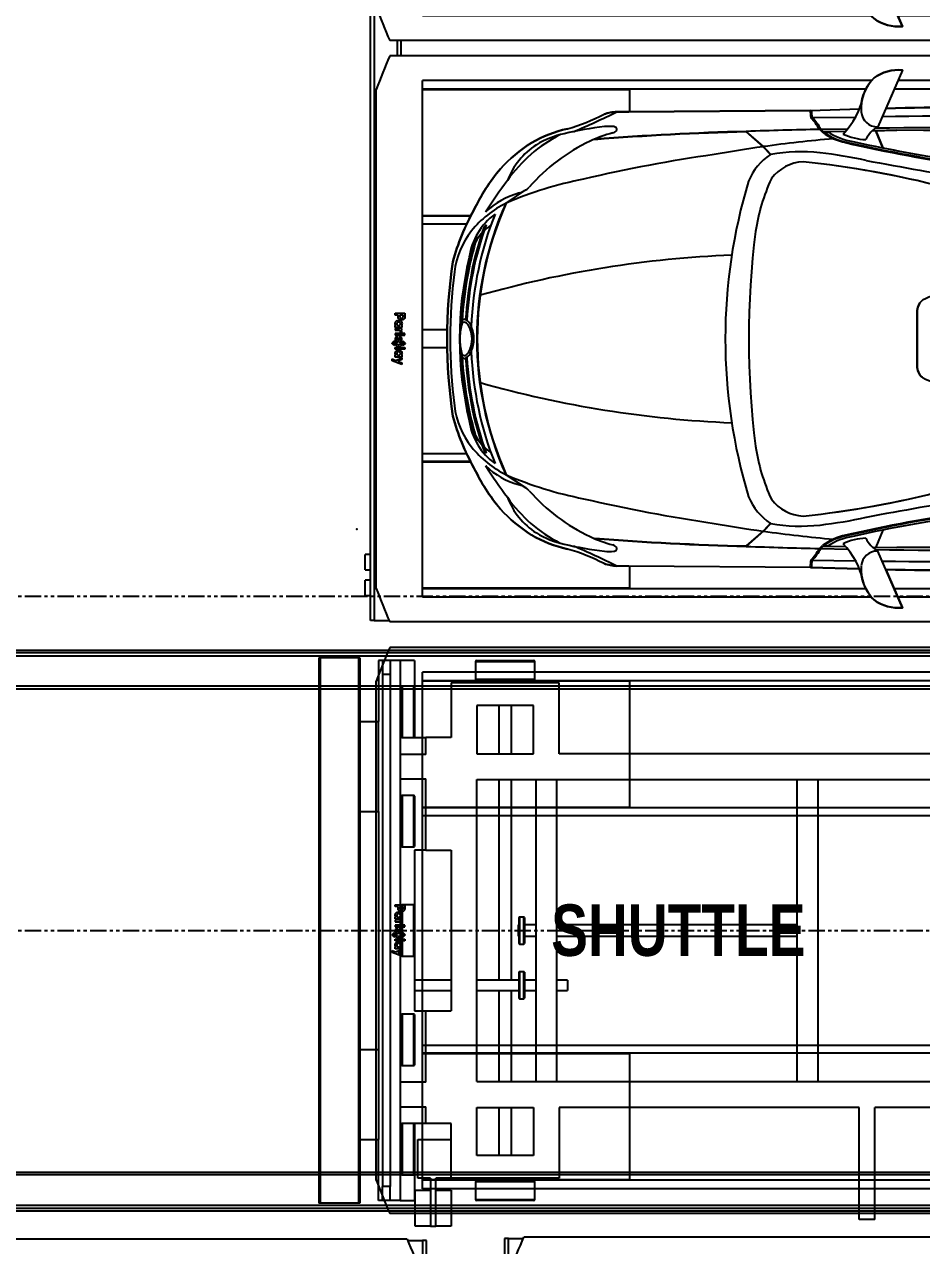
# Model space of a CAD drawing. Header units: millimetres. Extents: x 1822 to 16527, y -301 to 9797.
# Drawn here: x 5458.6 to 5807.5, y 6079.8 to 6554.5 of the extents above; entities that cross this region are included whole.
import ezdxf

# ---------------------------------------------------------------- set-up
doc = ezdxf.new("R2010")
doc.units = ezdxf.units.MM
doc.linetypes.add('PHANTOM', pattern=[12.7, 6.35, -1.27, 1.27, -1.27, 1.27, -1.27])
for name, color, linetype in [('PK24-LABEL', 7, 'Continuous'), ('PK24-LOGO', 7, 'Continuous'), ('PK24E', 7, 'Continuous'), ('PK24E-COMP-CAR', 7, 'Continuous'), ('PK24E-DATA', 7, 'Continuous'), ('PK24E-STRUCT-STEEL', 254, 'Continuous')]:
    doc.layers.add(name, color=color, linetype=linetype)
for name, color, linetype, true_color in [('PK24E-COMP-PALLET', 132, 'Continuous', 0x00b7c8), ('PK24E-HELPER', 253, 'PHANTOM', 0xa1a1a1), ('PK24E-SYS-SHELF', 31, 'Continuous', 0xffcc5a), ('PK24E-SYS-SHUTTLE', 31, 'Continuous', 0xffcc5a)]:
    doc.layers.add(name, color=color, linetype=linetype, true_color=true_color)
doc.styles.add('Impact', font='impact.ttf', dxfattribs={"height": 5})
doc.styles.get("Standard").update_dxf_attribs({"font": 'arial.ttf'})

# ---------------------------------------------------------------- blocks, each defined once
blk = doc.blocks.new('SEDAN---TOP-COMP-PKE24')
at = {"layer": 'PK24E-COMP-CAR'}
for p, q in [((-62.86, 104.5), (-72.44, 82.5)), ((-169.27, 88.29), (-174, 88.29)), ((-98.66, 88.8), (-169.27, 88.29)), ((-98.66, 88.8), (-79.61, 89.39)), ((-97.93, 86.02), (-81.06, 86.26)), ((-95.15, 81.48), (-93.97, 80.32)), ((-94.58, 81.49), (-84.09, 81.71)), ((-94.58, 81.49), (-93.64, 80.58)), ((-91.91, 80.62), (-84.91, 80.75)), ((-74.57, 80.93), (-65.09, 81.1)), ((-70.54, 74.33), (-73.22, 80.95)), ((15.63, 80.44), (-65.09, 81.1)), ((-116.92, 74.75), (-123.58, 80.66)), ((-116.92, 74.58), (-123.58, 80.49)), ((-93.64, 80.58), (-91.91, 80.62)), ((-93.36, 80.34), (-91.61, 80.39)), ((-114.09, 71.73), (-116.92, 74.75)), ((-114.09, 71.56), (-116.92, 74.58)), ((-216.91, 52.81), (-209.34, 57.94)), ((-57.16, 11.11), (-57.16, -11.11)), ((-216.91, -52.81), (-209.34, -57.94)), ((-116.92, -74.58), (-123.58, -80.49)), ((-116.92, -74.75), (-123.58, -80.66)), ((-114.09, -71.56), (-116.92, -74.58)), ((-114.09, -71.73), (-116.92, -74.75)), ((-70.54, -74.33), (-73.22, -80.95)), ((-95.15, -81.48), (-93.97, -80.32)), ((-94.58, -81.49), (-93.64, -80.58)), ((-93.64, -80.58), (-91.91, -80.62)), ((-93.36, -80.34), (-91.61, -80.39)), ((-91.91, -80.62), (-84.91, -80.75)), ((15.63, -80.44), (-65.09, -81.1)), ((-94.58, -81.49), (-84.09, -81.71)), ((-74.57, -80.93), (-65.09, -81.1)), ((-62.86, -104.5), (-72.44, -82.5)), ((-169.27, -88.29), (-174, -88.29)), ((-98.66, -88.8), (-169.27, -88.29)), ((-98.66, -88.8), (-79.61, -89.39)), ((-97.93, -86.02), (-81.06, -86.26))]:
    blk.add_line(p, q, dxfattribs=at)
blk.add_lwpolyline([(-9.49, -90.01, -0.007742), (-69.33, -89.64), (-62.86, -104.5, -0.182926), (-73.91, -101.48, -0.158163), (-78.74, -91.93, 0.023024), (-79.61, -89.39), (-98.66, -88.8), (-169.27, -88.29), (-174, -88.29, -0.075259), (-178.89, -87.33, 0.049447), (-193.17, -81.68, -0.080698), (-207.09, -76.23, -0.062715), (-219.23, -66.14, -0.061643), (-229.5, -50.11, -0.061425), (-237.69, -30.02, -0.075225), (-237.69, 30.02, -0.061425), (-229.5, 50.11, -0.061643), (-219.23, 66.14, -0.062715), (-207.09, 76.23, -0.080698), (-193.17, 81.68, 0.049447), (-178.89, 87.33, -0.075259), (-174, 88.29), (-169.27, 88.29), (-98.66, 88.8), (-79.61, 89.39, 0.023024), (-78.74, 91.93, -0.158163), (-73.91, 101.48, -0.182926), (-62.86, 104.5), (-69.33, 89.64, -0.007742), (-9.49, 90.01, -0.077763)], format="xyb", dxfattribs=at)
for points in [[(-65.09, 81.1), (-73.22, 80.95), (-70.53, 74.32, 0.014822), (-35.67, 68.36, 0.030043), (2.71, 65.49, 0.004063), (16.22, 65.21, 0.035411), (8.42, 80.5)], [(-101.46, 68.87, 0.21976), (-113.83, 62.35, 0.069678), (-119.98, 41.74, 0.063275), (-119.98, -41.74, 0.069678), (-113.83, -62.35, 0.21976), (-101.46, -68.87, 0.037117), (-46.41, -58.91, 0.360325), (-42.69, -53.02, -0.038423), (-47.08, -18.45, -0.032223), (-54.77, -15.32, -0.201945), (-57.16, -11.11), (-57.16, 11.11, -0.201945), (-54.77, 15.32, -0.032223), (-47.08, 18.45, -0.038423), (-42.69, 53.02, 0.360325), (-46.41, 58.91, 0.037117)], [(-35.67, -68.36, 0.014822), (-70.53, -74.32), (-73.22, -80.95), (-65.09, -81.1), (8.42, -80.5, 0.035411), (16.22, -65.21, 0.004063), (2.71, -65.49, 0.030043)]]:
    blk.add_lwpolyline(points, format="xyb", close=True, dxfattribs=at)
for centre, radius, start, end in [((-64.4, 88.4), 16.17, 84.5375, 126.0025), ((-61.6, 89.26), 17.35, 135.2065, 183.224), ((-106.68, 100.05), 29.09, 315.424, 349.2913), ((-214.5, 156.5), 77.8, 285.9155, 297.2387), ((-297.73, 335.52), 276.47, 292.7519, 296.5872), ((-173.26, 71.64), 16.67, 92.5187, 109.7343), ((-88.33, 88.24), 10.35, 176.9022, 192.453), ((-120.33, 66.66), 29.22, 30.4712, 41.4579), ((-90.22, 88.08), 7.98, 174.7847, 194.9697), ((-112.63, 71.62), 20.57, 28.6754, 44.4041), ((-72.64, 88.8), 6.31, 184.7355, 271.8294), ((-4.65, -5675.73), 5762.5, 89.826757, 90.657219), ((-27.52, -1842.23), 1932.32, 89.46551, 91.2399), ((-183.36, 36.09), 46.63, 102.1421, 120.5966), ((-161.84, -60.16), 143.68, 96.751, 103.0827), ((-176.92, 69.41), 13.23, 82.1737, 97.8561), ((-176.09, 82.51), 2.49, 283.1984, 331.9154), ((-175.21, 80.92), 1.6, 41.6512, 86.9746), ((-174.55, 81.55), 0.692, 341.7255, 38.8125), ((-36.32, -2454.38), 2536.54, 91.32888, 91.97137), ((-66.73, 72.51), 11.5, 119.7345, 154.246), ((-36.58, -2440.23), 2522.39, 88.81394, 90.83629), ((-173.07, 23), 63.18, 122.5877, 136.9421), ((-170.4, 29.26), 56.29, 117.1325, 144.9762), ((-152.98, 10.65), 73.28, 115.3484, 138.6962), ((-186.34, 43.99), 36.69, 102.6348, 120.9753), ((-160.31, 24.5), 57.62, 105.3002, 114.6581), ((-95.87, -1030.07), 1111.07, 91.42921, 94.47226), ((-95.87, -1030.24), 1111.07, 91.42921, 94.47226), ((-43.08, -455.9), 535.77, 94.9919, 97.9221), ((-80.5, 98.49), 22.61, 233.4438, 258.5287), ((-80.74, 97.3), 21.15, 232.2694, 259.1312), ((-78.45, 100.5), 24, 235.8879, 261.2775), ((-76.49, 99.59), 22.08, 244.6304, 268.4473), ((48.2, 656.1), 594.88, 257.06162, 261.83817), ((50.14, 668.51), 607.14, 257.16578, 261.83301), ((47.41, 659.23), 596.69, 257.46559, 261.99639), ((-189.22, 50.92), 29.29, 123.1182, 158.6656), ((-52.64, -509.63), 587.29, 98.16734, 103.21053), ((-45, -438.56), 518.32, 97.995, 100.1199), ((-101.49, 52.6), 22.96, 123.6769, 157.6102), ((-102.26, 4.78), 67.99, 83.8009, 100.0181), ((-118.87, -126.79), 200.59, 77.923, 83.141), ((-100.59, 52.21), 16.68, 92.9735, 142.5507), ((-140.88, -306.38), 377.31, 75.6057, 84.0024), ((209.43, 1589.03), 1546.4, 259.32932, 260.89545), ((-159.64, 16.61), 77.48, 140.2708, 154.3805), ((-158.26, -83.55), 148.45, 101.1054, 113.2737), ((-43.31, 30.11), 77.54, 155.4324, 171.3758), ((-20.48, -83.54), 243.89, 143.4887, 147.0067), ((-214.29, 65.25), 8.83, 286.3623, 315.0949), ((81.19, 0), 212.94, 163.2572, 196.7428), ((-199.28, 16.8), 40.1, 116.0817, 141.0743), ((-99.23, 0), 129.15, 155.9157, 204.0843), ((-99.06, 0), 129.15, 155.8616, 204.1384), ((-203.41, 26.57), 31.35, 105.5199, 133.6166), ((-152.11, 6.89), 88.65, 150.8176, 164.8775), ((-206.61, 28.32), 24.95, 126.0607, 172.1709), ((-99.65, -0.01), 130.96, 158.2662, 177.8999), ((-99.67, -0.01), 133.28, 161.0425, 176.7705), ((-99.66, -0.01), 132.78, 160.4779, 176.8863), ((-216.31, 33.98), 12.15, 123.0411, 140.9727), ((-198.32, 21.08), 35.27, 138.6846, 140.9658), ((-205.51, 22.25), 31.83, 141.6601, 173.1733), ((-99.66, -0.01), 134.86, 163.5999, 177.2039), ((-99.68, 0), 134.56, 162.8481, 176.962), ((-185.33, 17.99), 48.1, 153.192, 155.3203), ((-213.93, 29.41), 17.05, 137.5427, 151.3063), ((208.52, 0), 331.14, 172.7589, 187.2411), ((-197.47, 22.79), 34.84, 156.654, 168.918), ((-39.3, 0), 200.64, 171.3961, 188.6039), ((-99.69, 0), 135.4, 166.4538, 193.5462), ((-112.46, -386.64), 419.55, 92.2915, 105.8548), ((-36.68, 0), 202.11, 172.5993, 187.4007), ((-50.97, 10.37), 6.23, 127.5597, 173.228), ((-212.26, 0.19), 22.72, 166.9051, 180.4687), ((-228.37, 3.97), 6.5, 150.9416, 173.9628), ((-232.9, 5.01), 1.53, 102.1025, 167.8605), ((-233.19, 6.58), 1.02, 63.7035, 147.9621), ((-233.52, 4.76), 1.77, 38.8304, 81.862), ((-235.4, 3.07), 5.18, 19.4522, 58.9919), ((-237.14, 1.55), 6.6, 21.4953, 40.8079), ((-241.08, 0.02), 11.58, 359.9064, 24.3217), ((-202.83, 0.56), 32.26, 172.7148, 178.7464), ((-240.92, 0.01), 10.68, 359.9671, 21.793), ((-202.83, -0.56), 32.26, 181.2536, 187.2852), ((-212.26, -0.19), 22.72, 179.5313, 193.0949), ((-228.37, -3.97), 6.5, 186.0372, 209.0584), ((-237.14, -1.55), 6.6, 319.1921, 338.5047), ((-240.92, -0.01), 10.68, 338.207, 0.0329), ((-241.08, -0.02), 11.58, 335.6783, 0.0936), ((-232.9, -5.01), 1.53, 192.1395, 257.8975), ((-99.66, 0.01), 134.86, 182.7961, 196.4001), ((-99.68, 0), 134.56, 183.038, 197.1519), ((-233.19, -6.58), 1.02, 212.0379, 296.2965), ((-233.52, -4.76), 1.77, 278.138, 321.1696), ((-235.4, -3.07), 5.18, 301.0081, 340.5478), ((-99.67, 0.01), 133.28, 183.2295, 198.9575), ((-99.66, 0.01), 132.78, 183.1137, 199.5221), ((-99.65, 0.01), 130.96, 182.1001, 201.7338), ((-50.97, -10.37), 6.23, 186.772, 232.4403), ((-112.46, 386.64), 419.55, 254.1452, 267.7085), ((-205.51, -22.25), 31.83, 186.8267, 218.3399), ((-152.11, -6.89), 88.65, 195.1225, 209.1824), ((-197.47, -22.79), 34.84, 191.082, 203.346), ((-206.61, -28.32), 24.95, 187.8291, 233.9393), ((-213.93, -29.41), 17.05, 208.6937, 222.4573), ((-199.28, -16.8), 40.1, 218.9257, 243.9183), ((-185.33, -17.99), 48.1, 204.6797, 206.808), ((-216.31, -33.98), 12.15, 219.0273, 236.9589), ((-43.31, -30.11), 77.54, 188.6242, 204.5676), ((-198.32, -21.08), 35.27, 219.0342, 221.3154), ((-159.64, -16.61), 77.48, 205.6195, 219.7292), ((-20.48, 83.54), 243.89, 212.9933, 216.5113), ((-203.41, -26.57), 31.35, 226.3834, 254.4801), ((-158.26, 83.55), 148.45, 246.7263, 258.8946), ((-214.29, -65.25), 8.83, 44.9051, 73.6377), ((-170.4, -29.26), 56.29, 215.0238, 242.8675), ((-189.22, -50.92), 29.29, 201.3344, 236.8818), ((-152.98, -10.65), 73.28, 221.3038, 244.6516), ((-101.49, -52.6), 22.96, 202.3898, 236.3231), ((-140.88, 306.38), 377.31, 275.9976, 284.3943), ((-173.07, -23), 63.18, 223.0579, 237.4123), ((-52.64, 509.63), 587.29, 256.78947, 261.83266), ((-100.59, -52.21), 16.68, 217.4493, 267.0265), ((209.43, -1589.03), 1546.4, 99.10455, 100.67068), ((-118.87, 126.79), 200.59, 276.859, 282.077), ((48.2, -656.1), 594.88, 98.16183, 102.93838), ((50.14, -668.51), 607.14, 98.16699, 102.83422), ((47.41, -659.23), 596.69, 98.00361, 102.53441), ((-186.34, -43.99), 36.69, 239.0247, 257.3652), ((-45, 438.56), 518.32, 259.8801, 262.005), ((-43.08, 455.9), 535.77, 262.0779, 265.0081), ((-102.26, -4.78), 67.99, 259.9819, 276.1991), ((-183.36, -36.09), 46.63, 239.4034, 257.8579), ((-161.84, 60.16), 143.68, 256.9173, 263.249), ((-297.73, -335.52), 276.47, 63.4128, 67.2481), ((-160.31, -24.5), 57.62, 245.3419, 254.6998), ((-95.87, 1030.24), 1111.07, 265.52774, 268.57079), ((-95.87, 1030.07), 1111.07, 265.52774, 268.57079), ((-176.09, -82.51), 2.49, 28.0846, 76.8016), ((-36.32, 2454.38), 2536.54, 268.02863, 268.67112), ((-80.5, -98.49), 22.61, 101.4713, 126.5562), ((-80.74, -97.3), 21.15, 100.8688, 127.7306), ((-78.45, -100.5), 24, 98.7225, 124.1121), ((-76.49, -99.59), 22.08, 91.5527, 115.3696), ((-106.68, -100.05), 29.09, 10.7087, 44.576), ((-66.73, -72.51), 11.5, 205.754, 240.2655), ((-214.5, -156.5), 77.8, 62.7613, 74.0845), ((-176.92, -69.41), 13.23, 262.1439, 277.8263), ((-175.21, -80.92), 1.6, 273.0254, 318.3488), ((-174.55, -81.55), 0.692, 321.1875, 18.2745), ((-120.33, -66.66), 29.22, 318.5421, 329.5288), ((-112.63, -71.62), 20.57, 315.5959, 331.3246), ((-72.64, -88.8), 6.31, 88.1706, 175.2645), ((-36.58, 2440.23), 2522.39, 269.16371, 271.18606), ((-173.26, -71.64), 16.67, 250.2657, 267.4813), ((-88.33, -88.24), 10.35, 167.547, 183.0978), ((-90.22, -88.08), 7.98, 165.0303, 185.2153), ((-61.6, -89.26), 17.35, 176.776, 224.7935), ((-4.65, 5675.73), 5762.5, 269.342781, 270.173243), ((-27.52, 1842.23), 1932.32, 268.7601, 270.53449), ((-64.4, -88.4), 16.17, 233.9975, 275.4625)]:
    blk.add_arc(centre, radius, start, end, dxfattribs=at)
blk = doc.blocks.new('LOGO----DECOR-PK24')
at = {"layer": 'PK24-LOGO'}
for p, q in [((-10, 2.13), (-8.71, 2.13)), ((-10, -1.62), (-10, 2.13)), ((-9.29, 1.47), (-9.29, 0.11)), ((-8.76, 1.47), (-9.29, 1.47)), ((-9.29, 0.11), (-8.76, 0.11)), ((-8.61, 1.46), (-8.76, 1.47)), ((-8.76, 0.11), (-8.61, 0.13)), ((-8.71, 2.13), (-8.43, 2.11)), ((-8.48, 1.42), (-8.61, 1.46)), ((-8.61, 0.13), (-8.48, 0.17)), ((-8.36, 1.35), (-8.48, 1.42)), ((-8.48, 0.17), (-8.36, 0.23)), ((-8.43, 2.11), (-8.3, 2.07)), ((-8.26, 1.27), (-8.36, 1.35)), ((-8.36, 0.23), (-8.26, 0.31)), ((-8.3, 2.07), (-8.17, 2.03)), ((-8.19, 1.17), (-8.26, 1.27)), ((-8.26, 0.31), (-8.19, 0.41)), ((-8.13, 1.05), (-8.19, 1.17)), ((-8.19, 0.41), (-8.13, 0.53)), ((-8.17, 2.03), (-7.94, 1.9)), ((-8.09, 0.93), (-8.13, 1.05)), ((-8.13, 0.53), (-8.09, 0.66)), ((-8.08, 0.79), (-8.09, 0.93)), ((-8.09, 0.66), (-8.08, 0.79)), ((-7.94, 1.9), (-7.74, 1.74)), ((-7.74, 1.74), (-7.58, 1.55)), ((-7.58, 0.04), (-7.74, -0.16)), ((-7.58, 1.55), (-7.46, 1.32)), ((-7.46, 0.27), (-7.58, 0.04)), ((-7.46, 1.32), (-7.38, 1.06)), ((-7.38, 0.52), (-7.46, 0.27)), ((-7.38, 1.06), (-7.36, 0.79)), ((-7.36, 0.79), (-7.38, 0.52)), ((-7.19, -0.02), (-7.16, 0.13)), ((-7.16, 0.13), (-7.11, 0.26)), ((-7.11, 0.26), (-6.98, 0.49)), ((-6.98, 0.49), (-6.82, 0.68)), ((-6.82, 0.68), (-6.62, 0.82)), ((-6.62, 0.82), (-6.41, 0.92)), ((-6.42, 0.06), (-6.48, -0.05)), ((-6.33, 0.17), (-6.42, 0.06)), ((-6.41, 0.92), (-6.19, 0.98)), ((-6.23, 0.25), (-6.33, 0.17)), ((-6.11, 0.31), (-6.23, 0.25)), ((-6.19, 0.98), (-5.97, 1)), ((-5.98, 0.35), (-6.11, 0.31)), ((-5.84, 0.36), (-5.98, 0.35)), ((-5.97, 1), (-5.74, 0.98)), ((-5.71, 0.35), (-5.84, 0.36)), ((-5.74, 0.98), (-5.53, 0.92)), ((-5.58, 0.31), (-5.71, 0.35)), ((-5.47, 0.24), (-5.58, 0.31)), ((-5.53, 0.92), (-5.35, 0.82)), ((-5.37, 0.16), (-5.47, 0.24)), ((-5.29, 0.06), (-5.37, 0.16)), ((-5.35, 0.82), (-5.21, 0.7)), ((-5.23, -0.06), (-5.29, 0.06)), ((-5.21, 0.7), (-5.21, 0.95)), ((-5.21, 0.95), (-4.5, 0.95)), ((-4.5, 0.95), (-4.5, -1.62)), ((-3.41, 0.95), (-4.11, 0.95)), ((-4.11, 0.95), (-4.11, -1.62)), ((-3.41, 0.53), (-3.41, 0.95)), ((-3.36, 0.62), (-3.41, 0.53)), ((-3.37, -0.03), (-3.32, 0.06)), ((-3.29, 0.71), (-3.36, 0.62)), ((-3.32, 0.06), (-3.26, 0.13)), ((-3.22, 0.78), (-3.29, 0.71)), ((-3.26, 0.13), (-3.19, 0.19)), ((-3.14, 0.84), (-3.22, 0.78)), ((-3.19, 0.19), (-3.11, 0.23)), ((-3.05, 0.89), (-3.14, 0.84)), ((-3.11, 0.23), (-3.02, 0.26)), ((-2.94, 0.92), (-3.05, 0.89)), ((-3.02, 0.26), (-2.92, 0.27)), ((-2.83, 0.94), (-2.94, 0.92)), ((-2.92, 0.27), (-2.42, 0.27)), ((-2.7, 0.95), (-2.83, 0.94)), ((-2.42, 0.95), (-2.7, 0.95)), ((-2.42, 0.27), (-2.42, 0.95)), ((-1.42, 2.13), (-2.13, 2.13)), ((-2.13, 2.13), (-2.13, -1.62)), ((-1.42, -1.62), (-1.42, 2.13)), ((-0.37, 0.95), (-1.42, -0.33)), ((-0.61, -0.33), (0.44, 0.95)), ((0.44, 0.95), (-0.37, 0.95)), ((0.44, 0.19), (0.36, -0.06)), ((0.56, 0.41), (0.44, 0.19)), ((0.72, 0.61), (0.56, 0.41)), ((0.92, 0.77), (0.72, 0.61)), ((0.77, 1.32), (0.79, 1.37)), ((0.78, 1.26), (0.77, 1.32)), ((0.81, 1.24), (0.78, 1.26)), ((0.79, 1.37), (1.61, 2.19)), ((0.85, 1.23), (0.81, 1.24)), ((0.89, 1.24), (0.85, 1.23)), ((1.07, 1.32), (0.89, 1.24)), ((1.15, 0.9), (0.92, 0.77)), ((1.27, 1.37), (1.07, 1.32)), ((1.07, -0.08), (1.13, 0.03)), ((1.13, 0.03), (1.21, 0.12)), ((1.4, 0.98), (1.15, 0.9)), ((1.21, 0.12), (1.3, 0.2)), ((1.46, 1.41), (1.27, 1.37)), ((1.3, 0.2), (1.41, 0.26)), ((1.67, 1), (1.4, 0.98)), ((1.41, 0.26), (1.54, 0.3)), ((1.67, 1.42), (1.46, 1.41)), ((1.54, 0.3), (1.67, 0.31)), ((1.61, 2.19), (1.67, 2.21)), ((1.67, 2.21), (1.73, 2.19)), ((1.87, 1.41), (1.67, 1.42)), ((1.94, 0.98), (1.67, 1)), ((1.67, 0.31), (1.8, 0.3)), ((1.73, 2.19), (2.54, 1.37)), ((1.8, 0.3), (1.92, 0.26)), ((2.07, 1.37), (1.87, 1.41)), ((1.92, 0.26), (2.03, 0.2)), ((2.19, 0.9), (1.94, 0.98)), ((2.03, 0.2), (2.13, 0.12)), ((2.26, 1.32), (2.07, 1.37)), ((2.13, 0.12), (2.2, 0.03)), ((2.41, 0.77), (2.19, 0.9)), ((2.2, 0.03), (2.26, -0.08)), ((2.45, 1.24), (2.26, 1.32)), ((2.61, 0.61), (2.41, 0.77)), ((2.48, 1.23), (2.45, 1.24)), ((2.52, 1.24), (2.48, 1.23)), ((2.55, 1.26), (2.52, 1.24)), ((2.54, 1.37), (2.57, 1.32)), ((2.57, 1.32), (2.55, 1.26)), ((2.78, 0.41), (2.61, 0.61)), ((2.9, 0.19), (2.78, 0.41)), ((2.98, -0.06), (2.9, 0.19)), ((3.31, 2.13), (4.01, 2.13)), ((3.31, -1.62), (3.31, 2.13)), ((4.01, 2.13), (4.01, -1.62)), ((4.37, -0.02), (4.4, 0.13)), ((4.4, 0.13), (4.45, 0.26)), ((4.45, 0.26), (4.58, 0.49)), ((4.58, 0.49), (4.74, 0.68)), ((4.74, 0.68), (4.93, 0.82)), ((4.93, 0.82), (5.15, 0.92)), ((5.14, 0.06), (5.08, -0.05)), ((5.23, 0.17), (5.14, 0.06)), ((5.15, 0.92), (5.37, 0.98)), ((5.33, 0.25), (5.23, 0.17)), ((5.45, 0.31), (5.33, 0.25)), ((5.37, 0.98), (5.59, 1)), ((5.58, 0.35), (5.45, 0.31)), ((5.72, 0.36), (5.58, 0.35)), ((5.59, 1), (5.82, 0.98)), ((5.85, 0.35), (5.72, 0.36)), ((5.82, 0.98), (6.03, 0.92)), ((5.98, 0.31), (5.85, 0.35)), ((6.09, 0.24), (5.98, 0.31)), ((6.03, 0.92), (6.21, 0.82)), ((6.19, 0.16), (6.09, 0.24)), ((6.27, 0.06), (6.19, 0.16)), ((6.21, 0.82), (6.35, 0.7)), ((6.32, -0.06), (6.27, 0.06)), ((6.35, 0.7), (6.35, 0.95)), ((6.35, 0.95), (7.06, 0.95)), ((7.06, 0.95), (7.06, -1.62)), ((8.33, -1.51), (7.31, 0.95)), ((7.31, 0.95), (8.05, 0.95)), ((8.05, 0.95), (8.68, -0.63)), ((10, 0.95), (8.51, -2.81)), ((8.68, -0.63), (9.27, 0.95)), ((9.27, 0.95), (10, 0.95)), ((-9.29, -1.62), (-10, -1.62)), ((-8.71, -0.55), (-9.29, -0.55)), ((-9.29, -0.55), (-9.29, -1.62)), ((-8.43, -0.52), (-8.71, -0.55)), ((-8.3, -0.49), (-8.43, -0.52)), ((-8.17, -0.44), (-8.3, -0.49)), ((-7.94, -0.32), (-8.17, -0.44)), ((-7.74, -0.16), (-7.94, -0.32)), ((-7.22, -0.33), (-7.21, -0.17)), ((-7.21, -0.5), (-7.22, -0.33)), ((-7.21, -0.17), (-7.19, -0.02)), ((-7.19, -0.65), (-7.21, -0.5)), ((-7.16, -0.79), (-7.19, -0.65)), ((-7.1, -0.92), (-7.16, -0.79)), ((-6.97, -1.15), (-7.1, -0.92)), ((-6.81, -1.34), (-6.97, -1.15)), ((-6.62, -1.48), (-6.81, -1.34)), ((-6.41, -1.59), (-6.62, -1.48)), ((-6.52, -0.18), (-6.53, -0.33)), ((-6.53, -0.33), (-6.52, -0.47)), ((-6.48, -0.05), (-6.52, -0.18)), ((-6.52, -0.47), (-6.48, -0.6)), ((-6.48, -0.6), (-6.42, -0.72)), ((-6.42, -0.72), (-6.33, -0.82)), ((-6.19, -1.65), (-6.41, -1.59)), ((-6.33, -0.82), (-6.23, -0.9)), ((-6.23, -0.9), (-6.11, -0.97)), ((-5.98, -1.67), (-6.19, -1.65)), ((-6.11, -0.97), (-5.98, -1.01)), ((-5.98, -1.01), (-5.84, -1.02)), ((-5.74, -1.65), (-5.98, -1.67)), ((-5.84, -1.02), (-5.71, -1.01)), ((-5.53, -1.57), (-5.74, -1.65)), ((-5.71, -1.01), (-5.58, -0.97)), ((-5.58, -0.97), (-5.47, -0.9)), ((-5.35, -1.47), (-5.53, -1.57)), ((-5.47, -0.9), (-5.37, -0.82)), ((-5.37, -0.82), (-5.29, -0.72)), ((-5.21, -1.33), (-5.35, -1.47)), ((-5.29, -0.72), (-5.23, -0.6)), ((-5.2, -0.19), (-5.23, -0.06)), ((-5.23, -0.6), (-5.2, -0.47)), ((-5.21, -1.62), (-5.21, -1.33)), ((-5.21, -1.33), (-5.21, -1.33)), ((-4.5, -1.62), (-5.21, -1.62)), ((-5.19, -0.33), (-5.2, -0.19)), ((-5.2, -0.47), (-5.19, -0.33)), ((-4.11, -1.62), (-3.41, -1.62)), ((-3.41, -0.21), (-3.4, -0.12)), ((-3.41, -1.62), (-3.41, -0.21)), ((-3.4, -0.12), (-3.37, -0.03)), ((-2.13, -1.62), (-1.42, -1.62)), ((-1.42, -0.33), (-0.37, -1.62)), ((0.44, -1.62), (-0.61, -0.33)), ((-0.37, -1.62), (0.44, -1.62)), ((0.36, -0.06), (0.33, -0.33)), ((0.33, -0.33), (0.36, -0.6)), ((0.36, -0.6), (0.44, -0.85)), ((0.44, -0.85), (0.56, -1.08)), ((0.56, -1.08), (0.72, -1.28)), ((0.72, -1.28), (0.92, -1.44)), ((0.77, -1.98), (0.78, -1.93)), ((0.79, -2.04), (0.77, -1.98)), ((0.78, -1.93), (0.81, -1.9)), ((1.61, -2.85), (0.79, -2.04)), ((0.81, -1.9), (0.85, -1.89)), ((0.85, -1.89), (0.89, -1.9)), ((0.89, -1.9), (1.07, -1.98)), ((0.92, -1.44), (1.15, -1.56)), ((1.02, -0.33), (1.03, -0.2)), ((1.03, -0.46), (1.02, -0.33)), ((1.03, -0.2), (1.07, -0.08)), ((1.07, -0.59), (1.03, -0.46)), ((1.13, -0.7), (1.07, -0.59)), ((1.07, -1.98), (1.27, -2.04)), ((1.21, -0.79), (1.13, -0.7)), ((1.15, -1.56), (1.4, -1.64)), ((1.3, -0.87), (1.21, -0.79)), ((1.27, -2.04), (1.46, -2.07)), ((1.41, -0.93), (1.3, -0.87)), ((1.4, -1.64), (1.67, -1.67)), ((1.54, -0.97), (1.41, -0.93)), ((1.46, -2.07), (1.67, -2.09)), ((1.67, -0.98), (1.54, -0.97)), ((1.67, -2.88), (1.61, -2.85)), ((1.8, -0.97), (1.67, -0.98)), ((1.67, -1.67), (1.94, -1.64)), ((1.67, -2.09), (1.87, -2.07)), ((1.73, -2.85), (1.67, -2.88)), ((2.54, -2.04), (1.73, -2.85)), ((1.92, -0.93), (1.8, -0.97)), ((1.87, -2.07), (2.07, -2.04)), ((2.03, -0.87), (1.92, -0.93)), ((1.94, -1.64), (2.19, -1.56)), ((2.13, -0.79), (2.03, -0.87)), ((2.07, -2.04), (2.26, -1.98)), ((2.2, -0.7), (2.13, -0.79)), ((2.19, -1.56), (2.41, -1.44)), ((2.26, -0.59), (2.2, -0.7)), ((2.26, -0.08), (2.3, -0.2)), ((2.3, -0.46), (2.26, -0.59)), ((2.26, -1.98), (2.45, -1.9)), ((2.3, -0.2), (2.31, -0.33)), ((2.31, -0.33), (2.3, -0.46)), ((2.41, -1.44), (2.61, -1.28)), ((2.45, -1.9), (2.48, -1.89)), ((2.48, -1.89), (2.52, -1.9)), ((2.52, -1.9), (2.55, -1.93)), ((2.57, -1.98), (2.54, -2.04)), ((2.55, -1.93), (2.57, -1.98)), ((2.61, -1.28), (2.78, -1.08)), ((2.78, -1.08), (2.9, -0.85)), ((2.9, -0.85), (2.98, -0.6)), ((3, -0.33), (2.98, -0.06)), ((2.98, -0.6), (3, -0.33)), ((4.01, -1.62), (3.31, -1.62)), ((4.34, -0.17), (4.37, -0.02)), ((4.34, -0.33), (4.34, -0.17)), ((4.34, -0.5), (4.34, -0.33)), ((4.37, -0.65), (4.34, -0.5)), ((4.4, -0.79), (4.37, -0.65)), ((4.46, -0.92), (4.4, -0.79)), ((4.59, -1.15), (4.46, -0.92)), ((4.75, -1.34), (4.59, -1.15)), ((4.94, -1.48), (4.75, -1.34)), ((5.15, -1.59), (4.94, -1.48)), ((5.04, -0.18), (5.03, -0.33)), ((5.03, -0.33), (5.04, -0.47)), ((5.08, -0.05), (5.04, -0.18)), ((5.04, -0.47), (5.08, -0.6)), ((5.08, -0.6), (5.14, -0.72)), ((5.14, -0.72), (5.23, -0.82)), ((5.37, -1.65), (5.15, -1.59)), ((5.23, -0.82), (5.33, -0.9)), ((5.33, -0.9), (5.45, -0.97)), ((5.58, -1.67), (5.37, -1.65)), ((5.45, -0.97), (5.58, -1.01)), ((5.58, -1.01), (5.72, -1.02)), ((5.81, -1.65), (5.58, -1.67)), ((5.72, -1.02), (5.85, -1.01)), ((6.03, -1.57), (5.81, -1.65)), ((5.85, -1.01), (5.98, -0.97)), ((5.98, -0.97), (6.09, -0.9)), ((6.21, -1.47), (6.03, -1.57)), ((6.09, -0.9), (6.19, -0.82)), ((6.19, -0.82), (6.27, -0.72)), ((6.35, -1.33), (6.21, -1.47)), ((6.27, -0.72), (6.32, -0.6)), ((6.36, -0.19), (6.32, -0.06)), ((6.32, -0.6), (6.36, -0.47)), ((6.35, -1.62), (6.35, -1.33)), ((6.35, -1.33), (6.35, -1.33)), ((7.06, -1.62), (6.35, -1.62)), ((6.37, -0.33), (6.36, -0.19)), ((6.36, -0.47), (6.37, -0.33)), ((7.8, -2.81), (8.33, -1.51)), ((8.51, -2.81), (7.8, -2.81))]:
    blk.add_line(p, q, dxfattribs=at)
blk = doc.blocks.new('*U4')
at = {"layer": 'PK24E-COMP-PALLET'}
for p, q in [((262.27, 110), (-262.27, 110)), ((-249.45, -100.42), (-249.45, 100.42)), ((-74.88, 100.42), (-249.45, 100.42)), ((249.45, 100.42), (-64.64, 100.42)), ((-267.5, -96.99), (-267.5, 96.99)), ((-77.07, 97.11), (-249.45, 97.11)), ((-168.92, 96.89), (-249.45, 96.89)), ((-168.92, 88.29), (-168.92, 96.89)), ((249.45, 97.11), (-66.08, 97.11)), ((-230.71, 47.89), (-249.45, 47.89)), ((-230.82, 47.67), (-249.45, 47.67)), ((-232.31, 44.65), (-249.45, 44.65)), ((-239.91, 3.52), (-249.45, 3.52)), ((-239.91, -3.52), (-249.45, -3.52)), ((-232.31, -44.65), (-249.45, -44.65)), ((-230.82, -47.67), (-249.45, -47.67)), ((-230.71, -47.89), (-249.45, -47.89)), ((-168.92, -96.89), (-168.92, -88.29)), ((-168.92, -96.89), (-249.45, -96.89)), ((-77.07, -97.11), (-249.45, -97.11)), ((249.45, -97.11), (-66.08, -97.11)), ((-74.88, -100.42), (-249.45, -100.42)), ((249.45, -100.42), (-64.64, -100.42)), ((262.27, -110), (-262.27, -110))]:
    blk.add_line(p, q, dxfattribs=at)
for centre, start, end in [((-7.5, 0), 156.6469, 159.5434), ((-7.5, 0), 200.4566, 203.3531), ((7.5, 0), 336.6469, 339.5434)]:
    blk.add_arc(centre, 277.5, start, end, dxfattribs=at)
at = {"linetype": 'Continuous', "rotation": 270}
blk.add_blockref('LOGO----DECOR-PK24', (-258.47, 0), dxfattribs=at)
at = {"layer": 'PK24E'}
blk.add_blockref('SEDAN---TOP-COMP-PKE24', (0, 0), dxfattribs=at)
blk = doc.blocks.new('*U8')
at = {"layer": 'PK24E-HELPER'}
blk.add_point((-275, -74), dxfattribs=at)
blk.add_point((-275, -74), dxfattribs=at)
at = {"layer": 'PK24E-SYS-SHELF'}
for p, q in [((-268.25, 585.98), (-268.25, -109.5)), ((268.25, -109.5), (268.25, 585.98)), ((-269.75, -109.5), (-269.75, 570.8)), ((269.75, 570.8), (269.75, -109.5)), ((-259.25, 110), (-259.25, 116)), ((-257.75, 110), (-257.75, 116)), ((-269.75, -83.75), (-271.75, -83.75)), ((-271.75, -89.75), (-271.75, -83.75)), ((-271.75, -89.75), (-269.75, -89.75)), ((-269.75, -93.75), (-271.75, -93.75)), ((-271.75, -99.75), (-271.75, -93.75)), ((-271.75, -99.75), (-269.75, -99.75)), ((-268.25, -109.5), (-269.75, -109.5)), ((-268.25, -109.5), (-262.48, -109.5)), ((262.48, -109.5), (268.25, -109.5)), ((269.75, -109.5), (268.25, -109.5))]:
    blk.add_line(p, q, dxfattribs=at)
at = {"layer": 'PK24E'}
for p in [(0, 226), (0, 0)]:
    blk.add_blockref('*U4', p, dxfattribs=at)
at = {"layer": 'PK24E-DATA'}
for tag, p in [('COMP_TYPE', (2.85, 27.92)), ('LAYOUT_ID', (2.85, 17.92)), ('SYSTEM_ID', (2.85, 7.92)), ('CARRIER_ID', (2.85, -2.08)), ('CAR_TYPE', (2.85, -12.08))]:
    blk.add_attdef(tag, p, '', height=5, dxfattribs=at)
blk = doc.blocks.new('*U9')
at = {"layer": 'PK24E-SYS-SHELF'}
for p, q in [((-268.25, 811.98), (-268.25, -109.5)), ((-269.75, -109.5), (-269.75, 796.8)), ((-268.25, -109.5), (-269.75, -109.5)), ((-268.25, -109.5), (-262.48, -109.5))]:
    blk.add_line(p, q, dxfattribs=at)
at = {"layer": 'PK24E'}
blk.add_blockref('*U4', (0, 0), dxfattribs=at)
at = {"layer": 'PK24E-DATA'}
for tag, p in [('COMP_TYPE', (2.85, 27.92)), ('LAYOUT_ID', (2.85, 17.92)), ('SYSTEM_ID', (2.85, 7.92)), ('CARRIER_ID', (2.85, -2.08)), ('CAR_TYPE', (2.85, -12.08))]:
    blk.add_attdef(tag, p, '', height=5, dxfattribs=at)
blk = doc.blocks.new('*U18')
at = {"layer": 'PK24E-COMP-PALLET'}
for p, q in [((262.27, 110), (-262.27, 110)), ((-249.45, -100.42), (-249.45, 100.42)), ((249.45, 100.42), (-249.45, 100.42)), ((-267.5, -96.99), (-267.5, 96.99)), ((249.45, 97.11), (-249.45, 97.11)), ((-168.92, 96.89), (-249.45, 96.89)), ((-168.92, 47.89), (-168.92, 96.89)), ((-168.92, 47.89), (-249.45, 47.89)), ((249.45, 47.67), (-249.45, 47.67)), ((249.45, 44.65), (-249.45, 44.65)), ((249.45, -44.65), (-249.45, -44.65)), ((249.45, -47.67), (-249.45, -47.67)), ((-168.92, -47.89), (-249.45, -47.89)), ((-168.92, -96.89), (-168.92, -47.89)), ((-168.92, -96.89), (-249.45, -96.89)), ((249.45, -97.11), (-249.45, -97.11)), ((249.45, -100.42), (-249.45, -100.42)), ((262.27, -110), (-262.27, -110))]:
    blk.add_line(p, q, dxfattribs=at)
for start, end in [(156.6469, 159.5434), (200.4566, 203.3531)]:
    blk.add_arc((-7.5, 0), 277.5, start, end, dxfattribs=at)
at = {"linetype": 'Continuous', "rotation": 270}
blk.add_blockref('LOGO----DECOR-PK24', (-258.48, 0), dxfattribs=at)
blk = doc.blocks.new('*U26')
at = {"layer": 'PK24E-HELPER'}
for p, q in [((-3947.49, 130), (2279.74, 130)), ((-3947.49, 0), (2279.74, 0))]:
    blk.add_line(p, q, dxfattribs=at)
at = {"layer": 'PK24E-STRUCT-STEEL'}
for p, q in [((-3947.34, 109), (2279.89, 109)), ((2279.89, 108), (-3947.34, 108)), ((-3947.34, 106.8), (2279.89, 106.8)), ((2279.89, 95), (-3947.34, 95)), ((-3947.34, 94), (2279.89, 94)), ((-3947.34, -94), (2279.89, -94)), ((2279.89, -95), (-3947.34, -95)), ((-3947.34, -106.8), (2279.89, -106.8)), ((2279.89, -108), (-3947.34, -108)), ((-3947.34, -109), (2279.89, -109))]:
    blk.add_line(p, q, dxfattribs=at)
at = {"layer": 'PK24E-SYS-SHUTTLE'}
for p, q in [((-289.35, 106), (-289.85, 106)), ((-289.85, 106), (-289.85, -106)), ((-289.35, 106), (-289.35, -106)), ((-274.35, 106), (-289.35, 106)), ((-274.35, 106), (-274.35, -106)), ((-273.85, 106), (-274.35, 106)), ((-273.85, 106), (-273.85, -106)), ((-266.65, 105), (-266.65, 81.25)), ((-265.1, 105), (-266.65, 105)), ((-262.1, 105), (-265.1, 105)), ((-265.1, 105), (-265.1, 99.5)), ((-262.1, 105), (-262.1, 104.98)), ((-258.15, 105), (-262.1, 105)), ((-262.1, 104.98), (-262.1, 99.5)), ((-258.15, 105), (-258.15, -105)), ((-252.65, 105), (-258.15, 105)), ((-252.65, 105), (-252.65, 94.8)), ((-228.85, 104.5), (-228.85, 97.75)), ((-205.85, 104.5), (-228.85, 104.5)), ((-228.35, 105), (-206.35, 105)), ((-205.85, 97.75), (-205.85, 104.5)), ((-262.1, 99.5), (-265.1, 99.5)), ((-265.1, 99.5), (-265.1, -99.5)), ((-262.1, 99.5), (-262.1, -99.5)), ((-252.85, 95), (-257.45, 95)), ((-257.45, 95), (-257.45, 75)), ((-252.85, 75), (-252.85, 95)), ((-238.35, 96.25), (-238.35, 75)), ((-196.35, 96.25), (-238.35, 96.25)), ((-228.85, 97.75), (-205.85, 97.75)), ((-206.35, 97.25), (-228.35, 97.25)), ((-221.1, 97.25), (-221.1, 96.25)), ((-213.6, 96.25), (-213.6, 97.25)), ((-196.35, 68.75), (-196.35, 96.25)), ((-257.65, 75.2), (-257.65, 94.8)), ((-252.65, 94.8), (-252.65, 75.2)), ((-257.65, 88), (-258.15, 88)), ((-206.35, 87.45), (-228.35, 87.45)), ((-228.35, 87.45), (-228.35, 68.75)), ((-219.85, 87.45), (-219.85, 68.75)), ((-214.85, 68.75), (-214.85, 87.45)), ((-206.35, 68.75), (-206.35, 87.45)), ((-273.85, 81.25), (-266.65, 81.25)), ((-266.65, 46.25), (-266.65, 81.25)), ((-258.15, 82), (-257.65, 82)), ((-257.45, 75), (-252.85, 75)), ((-252.65, 75.2), (-252.65, 75)), ((-252.65, 75), (-248.15, 75)), ((-248.15, 68.5), (-248.15, 75)), ((-238.35, 75), (-248.15, 75)), ((-248.15, 68.5), (-258.15, 68.5)), ((-228.35, 68.75), (-206.35, 68.75)), ((64.45, 68.75), (-196.35, 68.75)), ((-258.15, 59), (-248.15, 59)), ((-248.15, 31.25), (-248.15, 59)), ((-228.35, 58.75), (228.65, 58.75)), ((-228.35, -58.75), (-228.35, 58.75)), ((-219.85, 58.75), (-219.85, -19.25)), ((-214.85, -19.25), (-214.85, 58.75)), ((-205.35, -58.75), (-205.35, 58.75)), ((-197.35, 58.75), (-197.35, -58.75)), ((-103.75, -58.75), (-103.75, 58.75)), ((-95.75, 58.75), (-95.75, -58.75)), ((-257.65, 32.7), (-257.65, 52.3)), ((-252.85, 52.5), (-257.45, 52.5)), ((-257.45, 52.5), (-257.45, 32.5)), ((-252.85, 32.5), (-252.85, 52.5)), ((-252.65, 52.3), (-252.65, 32.7)), ((-273.85, 46.25), (-266.65, 46.25)), ((-266.65, 46.25), (-266.65, -46.25)), ((-257.65, 45.5), (-258.15, 45.5)), ((-258.15, 39.5), (-257.65, 39.5)), ((-257.45, 32.5), (-252.85, 32.5)), ((-252.65, 31.25), (-252.65, 9.8)), ((-248.15, 31.25), (-252.65, 31.25)), ((-248.15, 31.25), (-238.35, 31.25)), ((-238.35, 31.25), (-238.35, -31.25)), ((-257.65, -9.8), (-257.65, 9.8)), ((-252.85, 10), (-257.45, 10)), ((-257.45, 10), (-257.45, -10)), ((-252.85, -10), (-252.85, 10)), ((-252.65, 9.8), (-252.65, -9.8)), ((-211.97, -5.05), (-211.97, 5.05)), ((-210.07, 5.25), (-211.77, 5.25)), ((-211.77, 5.25), (-211.77, -5.25)), ((-210.07, -5.25), (-210.07, 5.25)), ((-209.87, 5.05), (-209.87, -5.05)), ((-257.65, 3), (-258.15, 3)), ((-211.97, 2.25), (-212.35, 2.25)), ((-212.35, 2.25), (-212.35, -0.09)), ((-205.35, 2.25), (-209.87, 2.25)), ((-103.75, 2.25), (-197.35, 2.25)), ((-258.15, -3), (-257.65, -3)), ((-212.35, -0.09), (-212.35, -2.25)), ((-212.35, -2.25), (-211.97, -2.25)), ((-209.87, -2.25), (-205.35, -2.25)), ((-197.35, -2.25), (-103.75, -2.25)), ((-211.77, -5.25), (-210.07, -5.25)), ((-257.45, -10), (-252.85, -10)), ((-252.65, -9.8), (-252.65, -19.25)), ((-211.97, -26.3), (-211.97, -16.2)), ((-210.07, -16), (-211.77, -16)), ((-211.77, -16), (-211.77, -26.5)), ((-210.07, -26.5), (-210.07, -16)), ((-209.87, -16.2), (-209.87, -26.3)), ((-238.35, -19.25), (-252.65, -19.25)), ((-252.65, -19.25), (-252.65, -23.25)), ((-252.65, -23.25), (-238.35, -23.25)), ((-252.65, -23.25), (-252.65, -31.25)), ((-211.97, -19.25), (-228.35, -19.25)), ((-228.35, -23.25), (-211.97, -23.25)), ((-219.85, -23.25), (-219.85, -58.75)), ((-214.85, -58.75), (-214.85, -23.25)), ((-205.35, -19.25), (-209.87, -19.25)), ((-209.87, -23.25), (-205.35, -23.25)), ((-193.15, -19.25), (-197.35, -19.25)), ((-197.35, -23.25), (-193.15, -23.25)), ((-193.15, -19.25), (-193.15, -23.25)), ((-211.77, -26.5), (-210.07, -26.5)), ((-257.65, -52.3), (-257.65, -32.7)), ((-252.85, -32.5), (-257.45, -32.5)), ((-257.45, -32.5), (-257.45, -52.5)), ((-252.85, -52.5), (-252.85, -32.5)), ((-252.65, -31.25), (-248.15, -31.25)), ((-252.65, -32.7), (-252.65, -52.3)), ((-248.15, -59), (-248.15, -31.25)), ((-248.15, -31.25), (-238.35, -31.25)), ((-257.65, -39.5), (-258.15, -39.5)), ((-273.85, -46.25), (-266.65, -46.25)), ((-266.65, -46.25), (-266.65, -81.25)), ((-258.15, -45.5), (-257.65, -45.5)), ((-257.45, -52.5), (-252.85, -52.5)), ((-248.15, -59), (-258.15, -59)), ((-228.35, -58.75), (228.65, -58.75)), ((-258.15, -68.5), (-248.15, -68.5)), ((-248.15, -75), (-248.15, -68.5)), ((-228.35, -87.45), (-228.35, -68.75)), ((-228.35, -68.75), (-206.35, -68.75)), ((-219.85, -68.75), (-219.85, -87.45)), ((-214.85, -87.45), (-214.85, -68.75)), ((-206.35, -68.75), (-206.35, -87.45)), ((-79.65, -68.75), (-196.35, -68.75)), ((-196.35, -68.75), (-196.35, -96.25)), ((-79.65, -112.4), (-79.65, -68.75)), ((-73.65, -112.4), (-73.65, -68.75)), ((196.65, -68.75), (-73.65, -68.75)), ((-257.65, -94.8), (-257.65, -75.2)), ((-252.85, -75), (-257.45, -75)), ((-257.45, -75), (-257.45, -95)), ((-252.85, -95), (-252.85, -75)), ((-252.65, -75), (-252.65, -75.2)), ((-248.15, -75), (-252.65, -75)), ((-252.65, -75.2), (-252.65, -94.8)), ((-238.35, -75), (-248.15, -75)), ((-238.35, -96.25), (-238.35, -75)), ((-273.85, -81.25), (-266.65, -81.25)), ((-266.65, -105), (-266.65, -81.25)), ((-257.65, -82), (-258.15, -82)), ((-251.35, -96.25), (-251.35, -81.25)), ((-251.35, -81.25), (-238.35, -81.25)), ((-258.15, -88), (-257.65, -88)), ((-206.35, -87.45), (-228.35, -87.45)), ((-252.65, -94.8), (-252.65, -105)), ((-262.1, -99.5), (-265.1, -99.5)), ((-265.1, -105), (-265.1, -99.5)), ((-262.1, -104.98), (-262.1, -99.5)), ((-257.45, -95), (-252.85, -95)), ((-246.35, -96.25), (-251.35, -96.25)), ((-246.35, -96.25), (-246.35, -114.95)), ((-244.35, -114.95), (-244.35, -96.25)), ((-238.35, -96.25), (-244.35, -96.25)), ((-196.35, -96.25), (-238.35, -96.25)), ((-228.85, -97.75), (-228.85, -104.5)), ((-205.85, -97.75), (-228.85, -97.75)), ((-228.35, -97.25), (-206.35, -97.25)), ((-221.1, -96.25), (-221.1, -97.25)), ((-213.6, -97.25), (-213.6, -96.25)), ((-205.85, -104.5), (-205.85, -97.75)), ((-252.35, -114.95), (-252.35, -100.95)), ((-252.35, -100.95), (-246.35, -100.95)), ((-244.35, -100.95), (-238.35, -100.95)), ((-238.35, -100.95), (-238.35, -114.95)), ((-289.35, -106), (-289.85, -106)), ((-274.35, -106), (-289.35, -106)), ((-273.85, -106), (-274.35, -106)), ((-265.1, -105), (-266.65, -105)), ((-262.1, -105), (-265.1, -105)), ((-262.1, -105), (-262.1, -104.98)), ((-258.15, -105), (-262.1, -105)), ((-258.15, -105), (-252.65, -105)), ((-228.85, -104.5), (-205.85, -104.5)), ((-206.35, -105), (-228.35, -105)), ((-73.65, -112.4), (-79.65, -112.4)), ((-246.35, -114.95), (-252.35, -114.95)), ((-246.35, -114.95), (-244.35, -114.95)), ((-238.35, -114.95), (-244.35, -114.95))]:
    blk.add_line(p, q, dxfattribs=at)
for centre, radius, start, end in [((-228.35, 104.5), 0.5, 90, 180), ((-206.35, 104.5), 0.5, 0, 90), ((-257.45, 94.8), 0.2, 90, 180), ((-252.85, 94.8), 0.2, 0, 90), ((-228.35, 97.75), 0.5, 180, 270), ((-206.35, 97.75), 0.5, 270, 0), ((-257.45, 75.2), 0.2, 180, 270), ((-252.85, 75.2), 0.2, 270, 0), ((-257.45, 52.3), 0.2, 90, 180), ((-252.85, 52.3), 0.2, 0, 90), ((-257.45, 32.7), 0.2, 180, 270), ((-252.85, 32.7), 0.2, 270, 0), ((-257.45, 9.8), 0.2, 90, 180), ((-252.85, 9.8), 0.2, 0, 90), ((-211.77, 5.05), 0.2, 90, 180), ((-210.07, 5.05), 0.2, 0, 90), ((-211.77, -5.05), 0.2, 180, 270), ((-210.07, -5.05), 0.2, 270, 0), ((-257.45, -9.8), 0.2, 180, 270), ((-252.85, -9.8), 0.2, 270, 0), ((-211.77, -16.2), 0.2, 90, 180), ((-210.07, -16.2), 0.2, 0, 90), ((-211.77, -26.3), 0.2, 180, 270), ((-210.07, -26.3), 0.2, 270, 0), ((-257.45, -32.7), 0.2, 90, 180), ((-252.85, -32.7), 0.2, 0, 90), ((-257.45, -52.3), 0.2, 180, 270), ((-252.85, -52.3), 0.2, 270, 0), ((-257.45, -75.2), 0.2, 90, 180), ((-252.85, -75.2), 0.2, 0, 90), ((-257.45, -94.8), 0.2, 180, 270), ((-252.85, -94.8), 0.2, 270, 0), ((-228.35, -97.75), 0.5, 90, 180), ((-206.35, -97.75), 0.5, 0, 90), ((-228.35, -104.5), 0.5, 180, 270), ((-206.35, -104.5), 0.5, 270, 0)]:
    blk.add_arc(centre, radius, start, end, dxfattribs=at)
blk.add_blockref('*U18', (0, 0))
at = {"layer": 'PK24-LABEL', "insert": (-150, 0), "char_height": 20, "attachment_point": 5, "style": 'Impact'}
blk.add_mtext_dynamic_manual_height_columns('SHUTTLE', width=46.1333, gutter_width=12.5, heights=[0], dxfattribs=at)
at = {"layer": 'PK24E-DATA'}
for tag, p in [('COMP_TYPE', (3.47, 12.51)), ('LAYOUT_ID', (3.47, 2.51)), ('SYSTEM_ID', (3.47, -7.49)), ('CARRIER_ID', (3.47, -17.49)), ('CON_CARS', (3.47, -27.49))]:
    blk.add_attdef(tag, p, '', height=5, dxfattribs=at)

msp = doc.modelspace()

# ---------------------------------------------------------------- block references
for name, p in [('*U8', (5862.893, 6432.237, -0.836)), ('*U26', (5862.893, 6202.237, -0.836))]:
    msp.add_blockref(name, p)
at = {"xscale": -1, "rotation": 180.0003884123576}
for name, p in [('*U8', (5345.139, 5972.237, -1.185)), ('*U9', (5915.089, 5973.043, -1.185))]:
    msp.add_blockref(name, p, dxfattribs=at)

doc.saveas('drawing.dxf')
